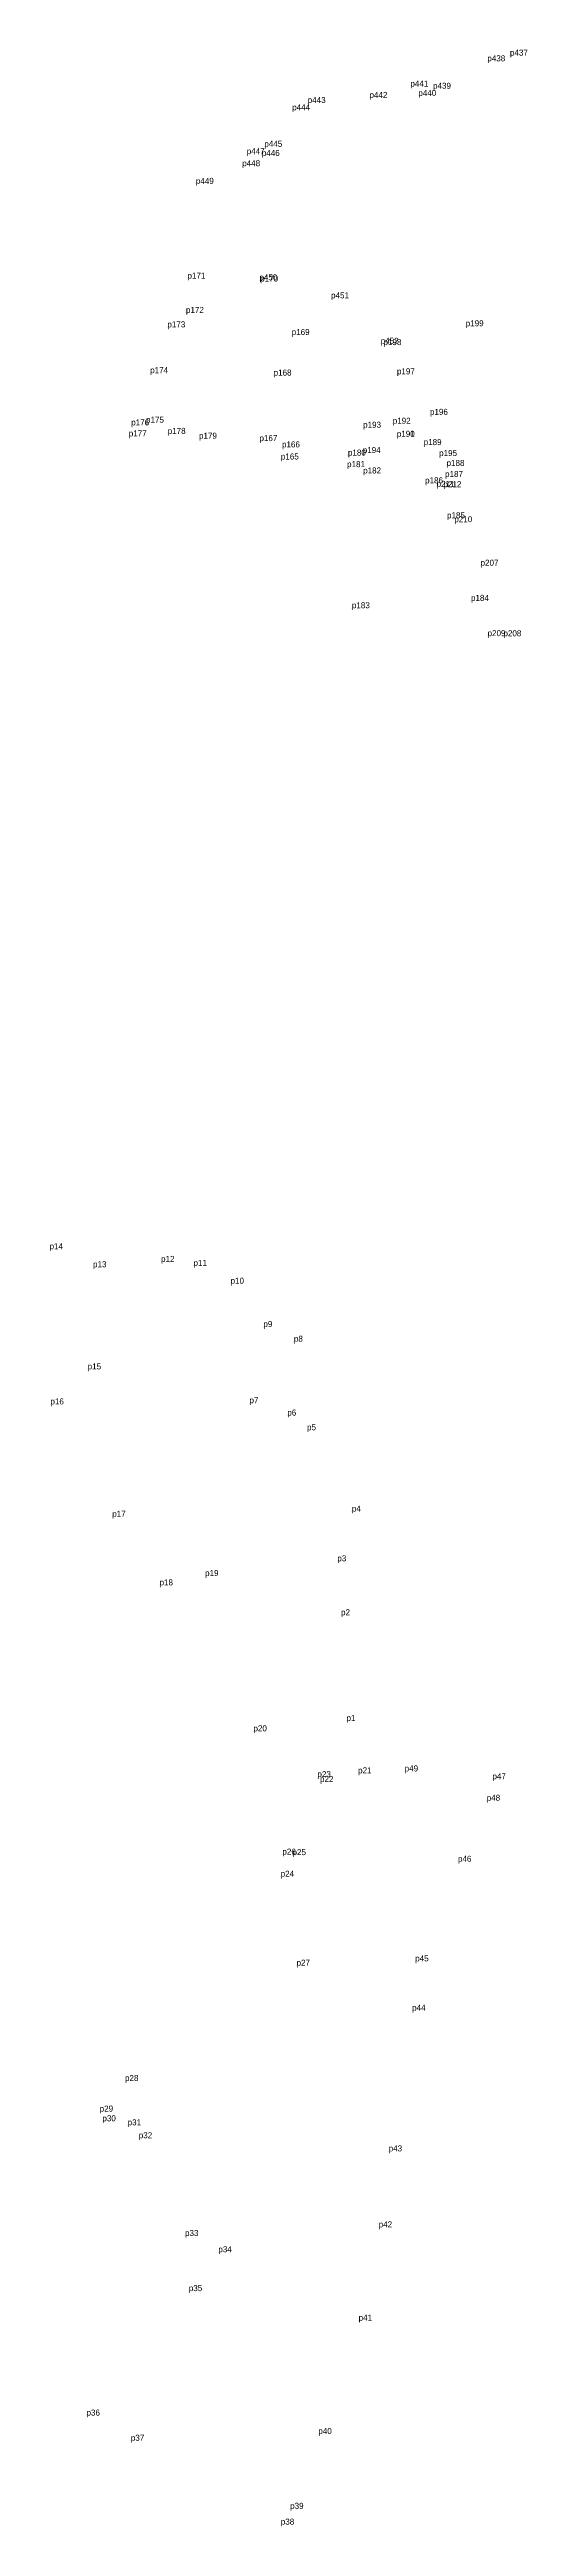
# Model space of a CAD drawing. Extents: x -2 to 54773767, y -1 to 183694297.
# Drawn here: x 548371 to 548513, y 1835629 to 1836370 of the extents above; entities that cross this region are included whole.
import ezdxf

# ---------------------------------------------------------------- set-up
doc = ezdxf.new("R2010")
doc.units = 0
doc.layers.add('Level 12', color=7, linetype='Continuous')
doc.layers.add('Level 7', color=7, linetype='Continuous')

msp = doc.modelspace()

# ---------------------------------------------------------------- linework, layer by layer
at = {"layer": 'Level 7'}
for p, q in [((548501.493, 1836366.061), (548501.493, 1836366.061)), ((548508.255, 1836367.759), (548508.255, 1836367.759)), ((548478.507, 1836358.524), (548478.507, 1836358.524)), ((548480.881, 1836355.733), (548480.881, 1836355.733)), ((548485.268, 1836357.863), (548485.268, 1836357.863)), ((548443.175, 1836351.433), (548443.175, 1836351.433)), ((548447.817, 1836353.61), (548447.817, 1836353.61)), ((548466.273, 1836355.122), (548466.273, 1836355.122)), ((548428.241, 1836334.717), (548428.241, 1836334.717)), ((548429.592, 1836338.319), (548429.592, 1836338.319)), ((548434.1, 1836337.781), (548434.1, 1836337.781)), ((548434.845, 1836340.515), (548434.845, 1836340.515)), ((548414.395, 1836329.443), (548414.395, 1836329.443)), ((548411.879, 1836301.123), (548411.879, 1836301.123)), ((548433.384, 1836300.638), (548433.384, 1836300.638)), ((548433.607, 1836300.26), (548433.607, 1836300.26)), ((548411.426, 1836290.881), (548411.426, 1836290.881)), ((548454.8, 1836295.254), (548454.8, 1836295.254)), ((548405.876, 1836286.561), (548405.876, 1836286.561)), ((548443.021, 1836284.268), (548443.021, 1836284.268)), ((548469.627, 1836281.65), (548469.627, 1836281.65)), ((548495.034, 1836286.89), (548495.034, 1836286.89)), ((548470.451, 1836281.263), (548470.451, 1836281.263)), ((548400.731, 1836272.881), (548400.731, 1836272.881)), ((548437.627, 1836272.159), (548437.627, 1836272.159)), ((548474.477, 1836272.541), (548474.477, 1836272.541)), ((548484.348, 1836260.425), (548484.348, 1836260.425)), ((548394.338, 1836253.994), (548394.338, 1836253.994)), ((548395.069, 1836257.286), (548395.069, 1836257.286)), ((548399.49, 1836258.076), (548399.49, 1836258.076)), ((548405.972, 1836254.737), (548405.972, 1836254.737)), ((548415.319, 1836253.289), (548415.319, 1836253.289)), ((548433.392, 1836252.574), (548433.392, 1836252.574)), ((548464.374, 1836256.571), (548464.374, 1836256.571)), ((548473.227, 1836257.771), (548473.227, 1836257.771)), ((548474.438, 1836253.87), (548474.438, 1836253.87)), ((548474.457, 1836253.867), (548474.457, 1836253.867)), ((548439.799, 1836247.085), (548439.799, 1836247.085)), ((548440.125, 1836250.698), (548440.125, 1836250.698)), ((548459.58, 1836244.798), (548459.58, 1836244.798)), ((548459.839, 1836248.257), (548459.839, 1836248.257)), ((548464.261, 1836249.018), (548464.261, 1836249.018)), ((548482.47, 1836251.386), (548482.47, 1836251.386)), ((548487.088, 1836248.111), (548487.088, 1836248.111)), ((548489.309, 1836245.16), (548489.309, 1836245.16)), ((548464.382, 1836242.913), (548464.382, 1836242.913)), ((548482.897, 1836239.955), (548482.897, 1836239.955)), ((548486.327, 1836238.905), (548486.327, 1836238.905)), ((548488.387, 1836238.801), (548488.387, 1836238.801)), ((548488.862, 1836241.85), (548488.862, 1836241.85)), ((548489.442, 1836229.52), (548489.442, 1836229.52)), ((548491.627, 1836228.353), (548491.627, 1836228.353)), ((548499.465, 1836215.35), (548499.465, 1836215.35)), ((548461.015, 1836202.64), (548461.015, 1836202.64)), ((548496.604, 1836204.836), (548496.604, 1836204.836)), ((548501.564, 1836194.297), (548501.564, 1836194.297)), ((548506.311, 1836194.259), (548506.311, 1836194.259)), ((548370.656, 1836011.11), (548370.656, 1836011.11)), ((548383.655, 1836005.735), (548383.655, 1836005.735)), ((548403.988, 1836007.315), (548403.988, 1836007.315)), ((548413.688, 1836006.139), (548413.688, 1836006.139)), ((548424.757, 1836000.803), (548424.757, 1836000.803)), ((548434.566, 1835987.842), (548434.566, 1835987.842)), ((548443.689, 1835983.469), (548443.689, 1835983.469)), ((548382.051, 1835975.194), (548382.051, 1835975.194)), ((548370.923, 1835964.735), (548370.923, 1835964.735)), ((548430.405, 1835965.093), (548430.405, 1835965.093)), ((548441.715, 1835961.406), (548441.715, 1835961.406)), ((548447.611, 1835957.024), (548447.611, 1835957.024)), ((548389.394, 1835931.155), (548389.394, 1835931.155)), ((548461.008, 1835932.712), (548461.008, 1835932.712)), ((548417.148, 1835913.443), (548417.148, 1835913.443)), ((548456.668, 1835917.861), (548456.668, 1835917.861)), ((548403.532, 1835910.661), (548403.532, 1835910.661)), ((548457.776, 1835901.718), (548457.776, 1835901.718)), ((548459.405, 1835870.142), (548459.405, 1835870.142)), ((548431.599, 1835867.05), (548431.599, 1835867.05)), ((548450.715, 1835853.375), (548450.715, 1835853.375)), ((548462.877, 1835854.495), (548462.877, 1835854.495)), ((548476.786, 1835855.065), (548476.786, 1835855.065)), ((548503.027, 1835852.726), (548503.027, 1835852.726)), ((548451.485, 1835851.895), (548451.485, 1835851.895)), ((548501.307, 1835846.295), (548501.307, 1835846.295)), ((548440.251, 1835830.2), (548440.251, 1835830.2)), ((548439.734, 1835823.607), (548439.734, 1835823.607)), ((548443.279, 1835830.058), (548443.279, 1835830.058)), ((548492.722, 1835828.062), (548492.722, 1835828.062)), ((548444.486, 1835797.024), (548444.486, 1835797.024)), ((548479.938, 1835798.299), (548479.938, 1835798.299)), ((548479.018, 1835783.564), (548479.018, 1835783.564)), ((548393.219, 1835762.56), (548393.219, 1835762.56)), ((548385.647, 1835753.422), (548385.647, 1835753.422)), ((548386.466, 1835750.522), (548386.466, 1835750.522)), ((548393.998, 1835749.316), (548393.998, 1835749.316)), ((548397.318, 1835745.459), (548397.318, 1835745.459)), ((548472.017, 1835741.526), (548472.017, 1835741.526)), ((548411.141, 1835716.256), (548411.141, 1835716.256)), ((548469.017, 1835718.825), (548469.017, 1835718.825)), ((548421.104, 1835711.396), (548421.104, 1835711.396)), ((548412.275, 1835699.78), (548412.275, 1835699.78)), ((548463.024, 1835690.962), (548463.024, 1835690.962)), ((548381.702, 1835662.587), (548381.702, 1835662.587)), ((548394.946, 1835655.052), (548394.946, 1835655.052)), ((548450.996, 1835657.078), (548450.996, 1835657.078)), ((548442.56, 1835634.725), (548442.56, 1835634.725)), ((548439.767, 1835630.003), (548439.767, 1835630.003))]:
    msp.add_line(p, q, dxfattribs=at)

# ---------------------------------------------------------------- texts
at = {"layer": 'Level 12'}
for s, p in [('p438', (548501.493, 1836366.061)), ('p437', (548508.255, 1836367.759)), ('p442', (548466.273, 1836355.122)), ('p441', (548478.507, 1836358.524)), ('p440', (548480.881, 1836355.733)), ('p439', (548485.268, 1836357.863)), ('p444', (548443.175, 1836351.433)), ('p443', (548447.817, 1836353.61)), ('p445', (548434.845, 1836340.515)), ('p448', (548428.241, 1836334.717)), ('p447', (548429.592, 1836338.319)), ('p446', (548434.1, 1836337.781)), ('p449', (548414.395, 1836329.443)), ('p171', (548411.879, 1836301.123)), ('p450', (548433.384, 1836300.638)), ('p170', (548433.607, 1836300.26)), ('p451', (548454.8, 1836295.254)), ('p172', (548411.426, 1836290.881)), ('p173', (548405.876, 1836286.561)), ('p169', (548443.021, 1836284.268)), ('p452', (548469.627, 1836281.65)), ('p198', (548470.451, 1836281.263)), ('p199', (548495.034, 1836286.89)), ('p174', (548400.731, 1836272.881)), ('p197', (548474.477, 1836272.541)), ('p168', (548437.627, 1836272.159)), ('p175', (548399.49, 1836258.076)), ('p192', (548473.227, 1836257.771)), ('p196', (548484.348, 1836260.425)), ('p177', (548394.338, 1836253.994)), ('p176', (548395.069, 1836257.286)), ('p178', (548405.972, 1836254.737)), ('p179', (548415.319, 1836253.289)), ('p167', (548433.392, 1836252.574)), ('p166', (548440.125, 1836250.698)), ('p193', (548464.374, 1836256.571)), ('p190', (548474.438, 1836253.87)), ('p191', (548474.457, 1836253.867)), ('p189', (548482.47, 1836251.386)), ('p165', (548439.799, 1836247.085)), ('p181', (548459.58, 1836244.798)), ('p180', (548459.839, 1836248.257)), ('p194', (548464.261, 1836249.018)), ('p182', (548464.382, 1836242.913)), ('p195', (548487.088, 1836248.111)), ('p188', (548489.309, 1836245.16)), ('p186', (548482.897, 1836239.955)), ('p211', (548486.327, 1836238.905)), ('p212', (548488.387, 1836238.801)), ('p187', (548488.862, 1836241.85)), ('p185', (548489.442, 1836229.52)), ('p210', (548491.627, 1836228.353)), ('p207', (548499.465, 1836215.35)), ('p183', (548461.015, 1836202.64)), ('p184', (548496.604, 1836204.836)), ('p209', (548501.564, 1836194.297)), ('p208', (548506.311, 1836194.259)), ('p14', (548370.656, 1836011.11)), ('p12', (548403.988, 1836007.315)), ('p11', (548413.688, 1836006.139)), ('p13', (548383.655, 1836005.735)), ('p10', (548424.757, 1836000.803)), ('p9', (548434.566, 1835987.842)), ('p8', (548443.689, 1835983.469)), ('p15', (548382.051, 1835975.194)), ('p16', (548370.923, 1835964.735)), ('p7', (548430.405, 1835965.093)), ('p6', (548441.715, 1835961.406)), ('p5', (548447.611, 1835957.024)), ('p4', (548461.008, 1835932.712)), ('p17', (548389.394, 1835931.155)), ('p3', (548456.668, 1835917.861)), ('p18', (548403.532, 1835910.661)), ('p19', (548417.148, 1835913.443)), ('p2', (548457.776, 1835901.718)), ('p20', (548431.599, 1835867.05)), ('p1', (548459.405, 1835870.142)), ('p23', (548450.715, 1835853.375)), ('p22', (548451.485, 1835851.895)), ('p21', (548462.877, 1835854.495)), ('p49', (548476.786, 1835855.065)), ('p47', (548503.027, 1835852.726)), ('p48', (548501.307, 1835846.295)), ('p26', (548440.251, 1835830.2)), ('p25', (548443.279, 1835830.058)), ('p24', (548439.734, 1835823.607)), ('p46', (548492.722, 1835828.062)), ('p27', (548444.486, 1835797.024)), ('p45', (548479.938, 1835798.299)), ('p44', (548479.018, 1835783.564)), ('p28', (548393.219, 1835762.56)), ('p29', (548385.647, 1835753.422)), ('p30', (548386.466, 1835750.522)), ('p31', (548393.998, 1835749.316)), ('p32', (548397.318, 1835745.459)), ('p43', (548472.017, 1835741.526)), ('p42', (548469.017, 1835718.825)), ('p33', (548411.141, 1835716.256)), ('p34', (548421.104, 1835711.396)), ('p35', (548412.275, 1835699.78)), ('p41', (548463.024, 1835690.962)), ('p36', (548381.702, 1835662.587)), ('p37', (548394.946, 1835655.052)), ('p40', (548450.996, 1835657.078)), ('p38', (548439.767, 1835630.003)), ('p39', (548442.56, 1835634.725))]:
    msp.add_text(s, height=1.8, dxfattribs=at).set_placement(p)

doc.saveas('drawing.dxf')
